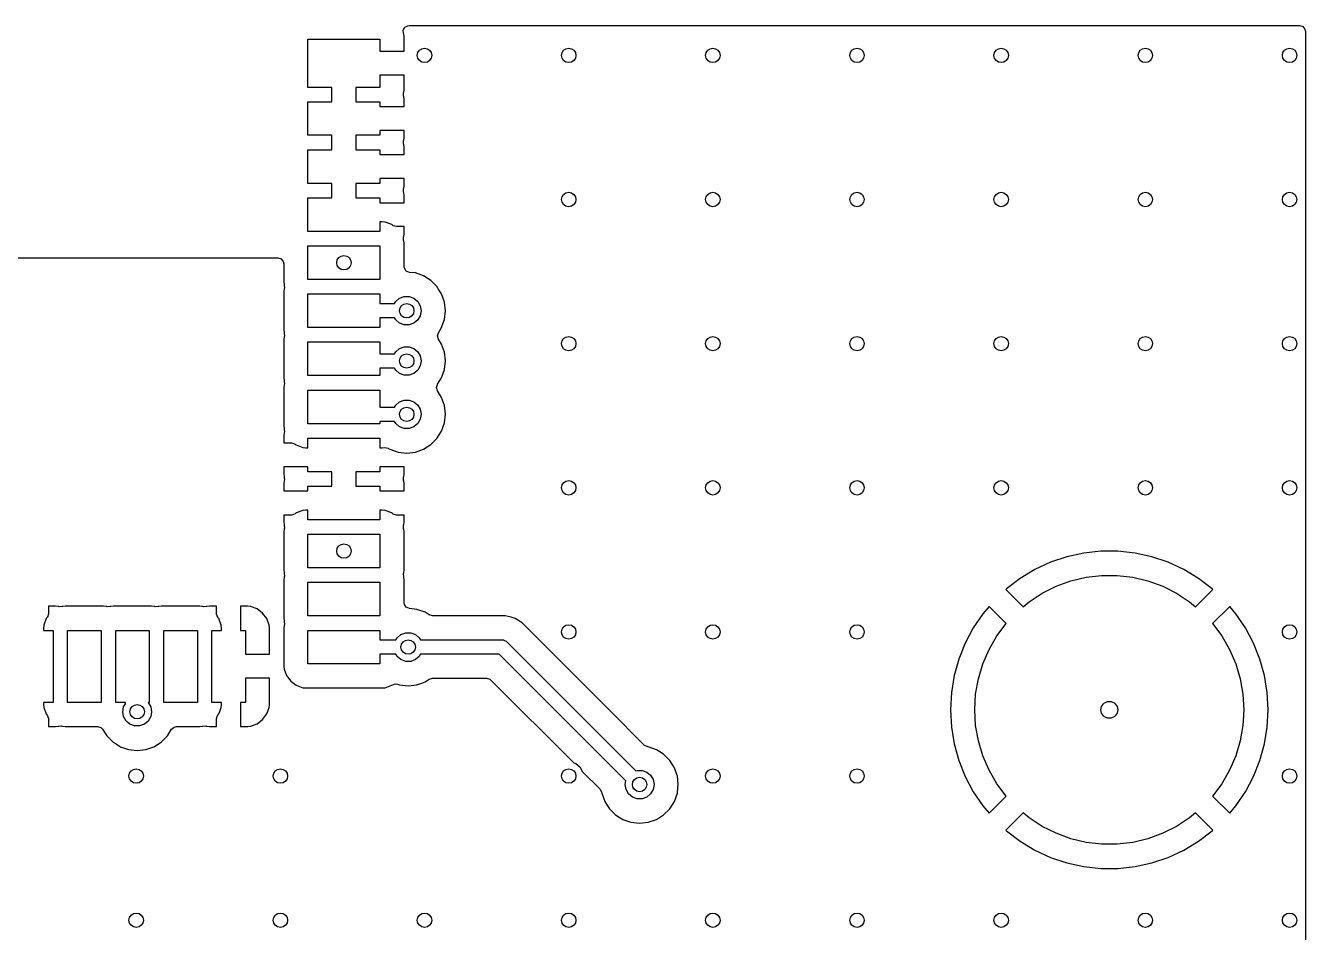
# Model space of a CAD drawing. Extents: x 4.39 to 6.32, y -4.89 to -3.37.
# Drawn here: x 5.267 to 6.316, y -4.113 to -3.37 of the extents above; entities that cross this region are included whole.
import ezdxf

# ---------------------------------------------------------------- set-up
doc = ezdxf.new("R2010")
doc.units = 0
doc.header["$MEASUREMENT"] = 0
doc.layers.add('BLACK', color=7, linetype='CONTINUOUS')

msp = doc.modelspace()

# ---------------------------------------------------------------- linework, layer by layer
at = {"layer": 'BLACK', "linetype": 'CONTINUOUS'}
for p, q in [((5.5767, -3.3739), (5.578, -3.3715)), ((5.5769, -3.3767), (5.5767, -3.3739)), ((5.578, -3.3715), (5.5804, -3.3702)), ((5.5804, -3.3702), (5.5815, -3.3701)), ((5.5815, -3.3701), (6.3108, -3.3701)), ((6.3108, -3.3701), (6.3135, -3.3709)), ((6.3135, -3.3709), (6.3153, -3.373)), ((6.3153, -3.373), (6.3157, -3.375)), ((6.3157, -3.375), (6.3157, -4.8864)), ((5.4986, -3.4207), (5.4986, -3.3813)), ((5.4986, -3.3813), (5.5576, -3.3813)), ((5.5576, -3.3813), (5.5576, -3.3911)), ((5.5771, -3.3771), (5.5769, -3.3767)), ((5.5773, -3.3794), (5.5771, -3.3771)), ((5.5771, -3.3771), (5.5771, -3.3771)), ((5.5773, -3.3911), (5.5773, -3.3794)), ((5.5773, -3.3794), (5.5773, -3.3794)), ((5.5576, -3.3911), (5.5773, -3.3911)), ((5.5773, -3.4108), (5.5576, -3.4108)), ((5.5576, -3.4108), (5.5576, -3.4207)), ((5.5773, -3.4226), (5.5773, -3.4108)), ((5.5182, -3.4207), (5.4986, -3.4207)), ((5.5182, -3.4325), (5.5182, -3.4207)), ((5.5576, -3.4207), (5.5379, -3.4207)), ((5.5379, -3.4207), (5.5379, -3.4325)), ((5.5769, -3.4255), (5.577, -3.4249)), ((5.577, -3.4279), (5.5769, -3.4255)), ((5.577, -3.4249), (5.5771, -3.4249)), ((5.577, -3.428), (5.577, -3.4279)), ((5.5771, -3.4283), (5.577, -3.428)), ((5.5771, -3.4249), (5.5773, -3.4226)), ((5.5773, -3.4306), (5.5771, -3.4283)), ((5.5773, -3.4226), (5.5773, -3.4226)), ((5.4986, -3.46), (5.4986, -3.4325)), ((5.4986, -3.4325), (5.5182, -3.4325)), ((5.5379, -3.4325), (5.5576, -3.4325)), ((5.5576, -3.4325), (5.5576, -3.4364)), ((5.5576, -3.4364), (5.5773, -3.4364)), ((5.5773, -3.4364), (5.5773, -3.4306)), ((5.5773, -3.4306), (5.5773, -3.4306)), ((5.5773, -3.4561), (5.5576, -3.4561)), ((5.5576, -3.4561), (5.5576, -3.46)), ((5.5773, -3.4619), (5.5773, -3.4561)), ((5.5182, -3.46), (5.4986, -3.46)), ((5.5182, -3.4719), (5.5182, -3.46)), ((5.5576, -3.46), (5.5379, -3.46)), ((5.5379, -3.46), (5.5379, -3.4719)), ((5.5769, -3.4649), (5.577, -3.4643)), ((5.577, -3.4673), (5.5769, -3.4649)), ((5.577, -3.4643), (5.5771, -3.4643)), ((5.5771, -3.4676), (5.577, -3.4673)), ((5.577, -3.4673), (5.577, -3.4673)), ((5.5771, -3.4643), (5.5773, -3.4619)), ((5.5773, -3.47), (5.5771, -3.4676)), ((5.5773, -3.4619), (5.5773, -3.4619)), ((5.5773, -3.4758), (5.5773, -3.47)), ((5.5773, -3.47), (5.5773, -3.47)), ((5.4986, -3.4994), (5.4986, -3.4719)), ((5.4986, -3.4719), (5.5182, -3.4719)), ((5.5379, -3.4719), (5.5576, -3.4719)), ((5.5576, -3.4719), (5.5576, -3.4758)), ((5.5576, -3.4758), (5.5773, -3.4758)), ((5.5182, -3.4994), (5.4986, -3.4994)), ((5.5182, -3.5112), (5.5182, -3.4994)), ((5.5576, -3.4994), (5.5379, -3.4994)), ((5.5379, -3.4994), (5.5379, -3.5112)), ((5.5773, -3.4955), (5.5576, -3.4955)), ((5.5576, -3.4955), (5.5576, -3.4994)), ((5.5771, -3.5036), (5.5773, -3.5013)), ((5.5773, -3.5013), (5.5773, -3.4955)), ((5.5773, -3.5013), (5.5773, -3.5013)), ((5.4986, -3.5388), (5.4986, -3.5112)), ((5.4986, -3.5112), (5.5182, -3.5112)), ((5.5379, -3.5112), (5.5576, -3.5112)), ((5.5576, -3.5112), (5.5576, -3.5152)), ((5.5769, -3.5043), (5.577, -3.5037)), ((5.577, -3.5067), (5.5769, -3.5043)), ((5.577, -3.5037), (5.5771, -3.5036)), ((5.5771, -3.507), (5.577, -3.5067)), ((5.577, -3.5067), (5.577, -3.5067)), ((5.5773, -3.5093), (5.5771, -3.507)), ((5.5773, -3.5152), (5.5773, -3.5093)), ((5.5773, -3.5093), (5.5773, -3.5093)), ((5.5576, -3.5152), (5.5773, -3.5152)), ((5.5595, -3.5309), (5.5576, -3.5309)), ((5.5576, -3.5309), (5.5576, -3.5388)), ((5.5618, -3.5311), (5.5595, -3.5309)), ((5.5595, -3.5309), (5.5595, -3.5309)), ((5.5595, -3.5309), (5.5595, -3.5309)), ((5.5595, -3.5309), (5.5595, -3.5309)), ((5.5672, -3.5331), (5.5618, -3.5311)), ((5.5618, -3.5311), (5.5618, -3.5311)), ((5.5682, -3.5339), (5.5672, -3.5331)), ((5.5672, -3.5331), (5.5672, -3.5331)), ((5.5576, -3.5388), (5.4986, -3.5388)), ((5.5684, -3.5341), (5.5682, -3.5339)), ((5.5711, -3.5348), (5.5684, -3.5341)), ((5.5773, -3.5348), (5.5711, -3.5348)), ((5.5769, -3.5436), (5.577, -3.5431)), ((5.577, -3.546), (5.5769, -3.5436)), ((5.577, -3.5431), (5.5771, -3.543)), ((5.5771, -3.543), (5.5773, -3.5407)), ((5.5773, -3.5407), (5.5773, -3.5348)), ((5.5773, -3.5407), (5.5773, -3.5407)), ((5.4986, -3.5781), (5.4986, -3.5506)), ((5.4986, -3.5506), (5.5576, -3.5506)), ((5.5576, -3.5506), (5.5576, -3.5781)), ((5.577, -3.5461), (5.577, -3.546)), ((5.5771, -3.5464), (5.577, -3.5461)), ((5.5773, -3.5483), (5.5771, -3.5464)), ((5.5771, -3.5464), (5.5771, -3.5464)), ((5.5773, -3.5487), (5.5773, -3.5483)), ((5.5773, -3.5674), (5.5773, -3.5487)), ((5.5773, -3.5487), (5.5773, -3.5487)), ((5.2131, -3.5604), (5.474, -3.5604)), ((5.474, -3.5604), (5.4766, -3.5612)), ((5.4766, -3.5612), (5.4784, -3.5633)), ((5.4784, -3.5633), (5.4789, -3.5653)), ((5.4789, -3.5653), (5.4789, -3.58)), ((5.5776, -3.5689), (5.5773, -3.5674)), ((5.5791, -3.5712), (5.5776, -3.5689)), ((5.5817, -3.5723), (5.5791, -3.5712)), ((5.5866, -3.5728), (5.5817, -3.5723)), ((5.5933, -3.5752), (5.5866, -3.5728)), ((5.5866, -3.5728), (5.5866, -3.5728)), ((5.5993, -3.5789), (5.5933, -3.5752)), ((5.4789, -3.58), (5.4789, -3.58)), ((5.4789, -3.58), (5.4791, -3.5824)), ((5.4791, -3.5824), (5.4792, -3.5827)), ((5.4792, -3.5827), (5.4791, -3.5827)), ((5.4791, -3.5827), (5.4793, -3.5851)), ((5.4793, -3.5851), (5.4791, -3.5857)), ((5.4791, -3.5857), (5.4791, -3.5857)), ((5.5576, -3.5781), (5.4986, -3.5781)), ((5.6043, -3.584), (5.5993, -3.5789)), ((5.6054, -3.5857), (5.6043, -3.584)), ((5.4791, -3.5857), (5.4789, -3.5881)), ((5.4789, -3.5881), (5.4789, -3.5881)), ((5.4789, -3.5881), (5.4789, -3.6194)), ((5.4986, -3.6175), (5.4986, -3.59)), ((5.4986, -3.59), (5.5576, -3.59)), ((5.5576, -3.59), (5.5576, -3.5978)), ((5.5695, -3.5978), (5.5705, -3.5961)), ((5.5705, -3.5961), (5.5736, -3.5935)), ((5.5736, -3.5935), (5.5775, -3.5921)), ((5.5775, -3.5921), (5.5816, -3.5921)), ((5.5816, -3.5921), (5.5854, -3.5935)), ((5.5854, -3.5935), (5.5886, -3.5961)), ((5.5886, -3.5961), (5.5906, -3.5997)), ((5.6081, -3.59), (5.6054, -3.5857)), ((5.6104, -3.5967), (5.6081, -3.59)), ((5.5576, -3.5978), (5.5695, -3.5978)), ((5.5906, -3.5997), (5.5913, -3.6037)), ((5.5913, -3.6037), (5.5906, -3.6078)), ((5.6112, -3.6037), (5.6104, -3.5967)), ((5.6104, -3.5967), (5.6104, -3.5967)), ((5.6104, -3.6108), (5.6112, -3.6037)), ((5.6112, -3.6037), (5.6112, -3.6037)), ((5.5695, -3.6096), (5.5576, -3.6096)), ((5.5576, -3.6096), (5.5576, -3.6175)), ((5.5705, -3.6113), (5.5695, -3.6096)), ((5.5736, -3.614), (5.5705, -3.6113)), ((5.5775, -3.6154), (5.5736, -3.614)), ((5.5816, -3.6154), (5.5775, -3.6154)), ((5.5854, -3.614), (5.5816, -3.6154)), ((5.5886, -3.6113), (5.5854, -3.614)), ((5.5906, -3.6078), (5.5886, -3.6113)), ((5.6081, -3.6175), (5.6095, -3.6136)), ((5.6095, -3.6136), (5.6104, -3.6108)), ((5.6104, -3.6108), (5.6104, -3.6108)), ((5.4789, -3.6194), (5.4789, -3.6194)), ((5.4789, -3.6194), (5.4791, -3.6218)), ((5.4791, -3.6251), (5.4789, -3.6269)), ((5.4789, -3.6269), (5.4789, -3.6274)), ((5.4789, -3.6274), (5.4789, -3.6274)), ((5.4789, -3.6274), (5.4789, -3.6588)), ((5.4791, -3.6218), (5.4792, -3.622)), ((5.4792, -3.622), (5.4791, -3.6221)), ((5.4791, -3.6221), (5.4793, -3.6245)), ((5.4793, -3.6245), (5.4791, -3.6251)), ((5.4791, -3.6251), (5.4791, -3.6251)), ((5.5576, -3.6175), (5.4986, -3.6175)), ((5.6047, -3.6243), (5.6055, -3.6217)), ((5.6055, -3.6269), (5.6047, -3.6243)), ((5.6055, -3.6217), (5.6081, -3.6175)), ((5.6081, -3.6311), (5.6055, -3.6269)), ((5.4986, -3.6569), (5.4986, -3.6293)), ((5.4986, -3.6293), (5.5576, -3.6293)), ((5.5576, -3.6293), (5.5576, -3.639)), ((5.5695, -3.639), (5.5705, -3.6373)), ((5.5705, -3.6373), (5.5736, -3.6347)), ((5.5736, -3.6347), (5.5775, -3.6333)), ((5.5775, -3.6333), (5.5816, -3.6333)), ((5.5816, -3.6333), (5.5854, -3.6347)), ((5.5854, -3.6347), (5.5886, -3.6373)), ((5.5886, -3.6373), (5.5906, -3.6408)), ((5.6104, -3.6378), (5.6081, -3.6311)), ((5.6081, -3.6311), (5.6081, -3.6311)), ((5.6112, -3.6449), (5.6104, -3.6378)), ((5.5576, -3.639), (5.5695, -3.639)), ((5.5906, -3.6408), (5.5913, -3.6449)), ((5.5913, -3.6449), (5.5906, -3.6489)), ((5.6104, -3.6519), (5.6112, -3.6449)), ((5.4789, -3.6588), (5.4789, -3.6588)), ((5.4789, -3.6588), (5.4791, -3.6611)), ((5.5576, -3.6569), (5.4986, -3.6569)), ((5.5695, -3.6508), (5.5576, -3.6508)), ((5.5576, -3.6508), (5.5576, -3.6569)), ((5.5705, -3.6525), (5.5695, -3.6508)), ((5.5736, -3.6551), (5.5705, -3.6525)), ((5.5775, -3.6565), (5.5736, -3.6551)), ((5.5816, -3.6565), (5.5775, -3.6565)), ((5.5854, -3.6551), (5.5816, -3.6565)), ((5.5886, -3.6525), (5.5854, -3.6551)), ((5.5906, -3.6489), (5.5886, -3.6525)), ((5.6048, -3.6639), (5.6081, -3.6586)), ((5.6081, -3.6586), (5.6104, -3.6519)), ((5.4791, -3.6645), (5.4789, -3.6668)), ((5.4789, -3.6668), (5.4789, -3.6668)), ((5.4789, -3.6668), (5.4789, -3.6981)), ((5.4791, -3.6611), (5.4792, -3.6614)), ((5.4792, -3.6614), (5.4791, -3.6614)), ((5.4791, -3.6614), (5.4793, -3.6638)), ((5.4793, -3.6638), (5.4791, -3.6644)), ((5.4791, -3.6644), (5.4791, -3.6645)), ((5.4986, -3.6963), (5.4986, -3.6687)), ((5.4986, -3.6687), (5.5576, -3.6687)), ((5.5576, -3.6687), (5.5576, -3.6827)), ((5.6039, -3.6667), (5.6047, -3.6641)), ((5.6047, -3.6693), (5.6039, -3.6667)), ((5.6047, -3.6641), (5.6048, -3.6639)), ((5.6081, -3.6748), (5.6047, -3.6693)), ((5.5705, -3.681), (5.5736, -3.6784)), ((5.5736, -3.6784), (5.5775, -3.677)), ((5.5775, -3.677), (5.5816, -3.677)), ((5.5816, -3.677), (5.5854, -3.6784)), ((5.5854, -3.6784), (5.5886, -3.681)), ((5.6104, -3.6815), (5.6081, -3.6748)), ((5.5576, -3.6827), (5.5695, -3.6827)), ((5.5695, -3.6827), (5.5705, -3.681)), ((5.5886, -3.681), (5.5906, -3.6845)), ((5.5906, -3.6845), (5.5913, -3.6886)), ((5.5913, -3.6886), (5.5906, -3.6926)), ((5.6112, -3.6886), (5.6104, -3.6815)), ((5.6104, -3.6815), (5.6104, -3.6815)), ((5.6104, -3.6956), (5.6112, -3.6886)), ((5.6112, -3.6886), (5.6112, -3.6886)), ((5.4789, -3.6981), (5.4789, -3.6981)), ((5.4789, -3.6981), (5.4791, -3.7005)), ((5.4791, -3.7005), (5.4792, -3.7008)), ((5.4792, -3.7008), (5.4791, -3.7008)), ((5.4791, -3.7008), (5.4793, -3.7032)), ((5.5576, -3.6963), (5.4986, -3.6963)), ((5.5695, -3.6945), (5.5576, -3.6945)), ((5.5576, -3.6945), (5.5576, -3.6963)), ((5.5705, -3.6962), (5.5695, -3.6945)), ((5.5736, -3.6988), (5.5705, -3.6962)), ((5.5775, -3.7002), (5.5736, -3.6988)), ((5.5816, -3.7002), (5.5775, -3.7002)), ((5.5854, -3.6988), (5.5816, -3.7002)), ((5.5886, -3.6962), (5.5854, -3.6988)), ((5.5906, -3.6926), (5.5886, -3.6962)), ((5.6081, -3.7023), (5.6104, -3.6956)), ((5.6104, -3.6956), (5.6104, -3.6956)), ((5.4791, -3.7038), (5.4789, -3.7062)), ((5.4789, -3.7062), (5.4789, -3.712)), ((5.4793, -3.7032), (5.4791, -3.7038)), ((5.4791, -3.7038), (5.4791, -3.7038)), ((5.4986, -3.716), (5.4986, -3.7081)), ((5.4986, -3.7081), (5.5576, -3.7081)), ((5.5576, -3.7081), (5.5576, -3.716)), ((5.5993, -3.7134), (5.6043, -3.7084)), ((5.6043, -3.7084), (5.6081, -3.7023)), ((5.4789, -3.712), (5.4851, -3.712)), ((5.4851, -3.712), (5.4877, -3.7128)), ((5.4877, -3.7128), (5.488, -3.713)), ((5.488, -3.713), (5.489, -3.7137)), ((5.489, -3.7137), (5.489, -3.7137)), ((5.489, -3.7137), (5.4943, -3.7157)), ((5.4943, -3.7157), (5.4943, -3.7157)), ((5.4943, -3.7157), (5.4946, -3.7157)), ((5.4946, -3.7157), (5.4967, -3.716)), ((5.4967, -3.716), (5.4986, -3.716)), ((5.5576, -3.716), (5.5595, -3.716)), ((5.5595, -3.716), (5.5615, -3.7157)), ((5.5615, -3.7157), (5.5643, -3.7162)), ((5.5643, -3.7162), (5.5647, -3.7165)), ((5.5647, -3.7165), (5.5658, -3.7172)), ((5.5658, -3.7172), (5.5658, -3.7172)), ((5.5658, -3.7172), (5.5725, -3.7195)), ((5.5725, -3.7195), (5.5725, -3.7195)), ((5.5725, -3.7195), (5.5795, -3.7203)), ((5.5795, -3.7203), (5.5866, -3.7195)), ((5.5795, -3.7203), (5.5795, -3.7203)), ((5.5795, -3.7203), (5.5795, -3.7203)), ((5.5866, -3.7195), (5.5933, -3.7172)), ((5.5866, -3.7195), (5.5866, -3.7195)), ((5.5866, -3.7195), (5.5866, -3.7195)), ((5.5933, -3.7172), (5.5993, -3.7134)), ((5.4986, -3.7317), (5.4789, -3.7317)), ((5.4789, -3.7317), (5.4789, -3.7375)), ((5.4986, -3.7356), (5.4986, -3.7317)), ((5.5773, -3.7317), (5.5576, -3.7317)), ((5.5576, -3.7317), (5.5576, -3.7356)), ((5.5773, -3.7375), (5.5773, -3.7317)), ((5.4789, -3.7375), (5.4791, -3.7399)), ((5.4791, -3.7399), (5.4792, -3.7402)), ((5.4792, -3.7402), (5.4791, -3.7402)), ((5.4791, -3.7402), (5.4793, -3.7426)), ((5.4793, -3.7426), (5.4791, -3.7432)), ((5.5182, -3.7356), (5.4986, -3.7356)), ((5.5182, -3.7474), (5.5182, -3.7356)), ((5.5576, -3.7356), (5.5379, -3.7356)), ((5.5379, -3.7356), (5.5379, -3.7474)), ((5.5769, -3.7405), (5.577, -3.7399)), ((5.577, -3.7429), (5.5769, -3.7405)), ((5.577, -3.7399), (5.5771, -3.7399)), ((5.5771, -3.7432), (5.577, -3.7429)), ((5.577, -3.7429), (5.577, -3.7429)), ((5.5771, -3.7399), (5.5773, -3.7375)), ((5.5773, -3.7375), (5.5773, -3.7375)), ((5.4791, -3.7432), (5.4789, -3.7456)), ((5.4789, -3.7456), (5.4789, -3.7514)), ((5.4789, -3.7514), (5.4986, -3.7514)), ((5.4791, -3.7432), (5.4791, -3.7432)), ((5.4986, -3.7514), (5.4986, -3.7474)), ((5.4986, -3.7474), (5.5182, -3.7474)), ((5.5379, -3.7474), (5.5576, -3.7474)), ((5.5576, -3.7474), (5.5576, -3.7514)), ((5.5576, -3.7514), (5.5773, -3.7514)), ((5.5773, -3.7456), (5.5771, -3.7432)), ((5.5773, -3.7514), (5.5773, -3.7456)), ((5.5773, -3.7456), (5.5773, -3.7456)), ((5.4851, -3.7711), (5.4789, -3.7711)), ((5.4789, -3.7711), (5.4789, -3.7769)), ((5.4854, -3.7711), (5.4851, -3.7711)), ((5.488, -3.7701), (5.4854, -3.7711)), ((5.489, -3.7693), (5.488, -3.7701)), ((5.4943, -3.7674), (5.489, -3.7693)), ((5.489, -3.7693), (5.489, -3.7693)), ((5.4967, -3.7671), (5.4943, -3.7674)), ((5.4986, -3.7671), (5.4967, -3.7671)), ((5.4967, -3.7671), (5.4967, -3.7671)), ((5.4986, -3.775), (5.4986, -3.7671)), ((5.5595, -3.7671), (5.5576, -3.7671)), ((5.5576, -3.7671), (5.5576, -3.775)), ((5.5618, -3.7674), (5.5595, -3.7671)), ((5.5595, -3.7671), (5.5595, -3.7671)), ((5.5595, -3.7671), (5.5595, -3.7671)), ((5.5595, -3.7671), (5.5595, -3.7671)), ((5.5672, -3.7693), (5.5618, -3.7674)), ((5.5618, -3.7674), (5.5618, -3.7674)), ((5.5682, -3.7701), (5.5672, -3.7693)), ((5.5672, -3.7693), (5.5672, -3.7693)), ((5.5684, -3.7703), (5.5682, -3.7701)), ((5.5711, -3.7711), (5.5684, -3.7703)), ((5.5773, -3.7711), (5.5711, -3.7711)), ((5.5773, -3.7769), (5.5773, -3.7711)), ((5.4789, -3.7769), (5.4791, -3.7792)), ((5.4791, -3.7826), (5.4789, -3.7849)), ((5.4791, -3.7792), (5.4792, -3.7795)), ((5.4792, -3.7795), (5.4791, -3.7795)), ((5.4791, -3.7795), (5.4793, -3.7819)), ((5.4793, -3.7819), (5.4791, -3.7826)), ((5.4791, -3.7826), (5.4791, -3.7826)), ((5.5576, -3.775), (5.4986, -3.775)), ((5.5769, -3.7798), (5.577, -3.7793)), ((5.577, -3.7823), (5.5769, -3.7798)), ((5.577, -3.7793), (5.5771, -3.7792)), ((5.5771, -3.7826), (5.577, -3.7823)), ((5.577, -3.7823), (5.577, -3.7823)), ((5.5771, -3.7792), (5.5773, -3.7769)), ((5.5773, -3.7849), (5.5771, -3.7826)), ((5.5771, -3.7826), (5.5771, -3.7826)), ((5.5773, -3.7769), (5.5773, -3.7769)), ((5.4789, -3.7849), (5.4789, -3.7849)), ((5.4789, -3.7849), (5.4789, -3.7849)), ((5.4789, -3.7849), (5.4789, -3.8163)), ((5.4986, -3.8144), (5.4986, -3.7868)), ((5.4986, -3.7868), (5.5576, -3.7868)), ((5.5576, -3.7868), (5.5576, -3.8144)), ((5.5773, -3.8163), (5.5773, -3.7849)), ((6.1203, -3.8053), (6.107, -3.8098)), ((6.1341, -3.8023), (6.1203, -3.8053)), ((6.1481, -3.8008), (6.1341, -3.8023)), ((6.1622, -3.8008), (6.1481, -3.8008)), ((6.1762, -3.8023), (6.1622, -3.8008)), ((6.1899, -3.8053), (6.1762, -3.8023)), ((6.2033, -3.8098), (6.1899, -3.8053)), ((5.4789, -3.8163), (5.4789, -3.8163)), ((5.4789, -3.8163), (5.4791, -3.8186)), ((5.5576, -3.8144), (5.4986, -3.8144)), ((5.5771, -3.8186), (5.5773, -3.8163)), ((6.0942, -3.8158), (6.0821, -3.823)), ((6.107, -3.8098), (6.0942, -3.8158)), ((6.107, -3.8098), (6.107, -3.8098)), ((6.2161, -3.8158), (6.2033, -3.8098)), ((6.2033, -3.8098), (6.2033, -3.8098)), ((6.2281, -3.823), (6.2161, -3.8158)), ((5.4791, -3.8219), (5.4789, -3.8243)), ((5.4789, -3.8243), (5.4789, -3.8243)), ((5.4789, -3.8243), (5.4789, -3.8243)), ((5.4789, -3.8243), (5.4789, -3.8556)), ((5.4791, -3.8186), (5.4792, -3.8189)), ((5.4792, -3.8189), (5.4791, -3.8189)), ((5.4791, -3.8189), (5.4793, -3.8213)), ((5.4793, -3.8213), (5.4791, -3.8219)), ((5.4791, -3.8219), (5.4791, -3.8219)), ((5.4986, -3.8537), (5.4986, -3.8262)), ((5.4986, -3.8262), (5.5576, -3.8262)), ((5.5576, -3.8262), (5.5576, -3.8537)), ((5.5769, -3.8192), (5.5771, -3.8186)), ((5.5771, -3.8216), (5.5769, -3.8192)), ((5.577, -3.8217), (5.5771, -3.8216)), ((5.5771, -3.8219), (5.577, -3.8217)), ((5.5771, -3.8186), (5.5771, -3.8186)), ((5.5771, -3.8186), (5.5771, -3.8186)), ((5.5773, -3.8243), (5.5771, -3.8219)), ((5.5771, -3.8219), (5.5771, -3.8219)), ((5.5771, -3.8219), (5.5771, -3.8219)), ((5.5773, -3.8429), (5.5773, -3.8243)), ((5.5773, -3.8243), (5.5773, -3.8243)), ((5.5773, -3.8243), (5.5773, -3.8243)), ((6.0821, -3.823), (6.0709, -3.8315)), ((6.0821, -3.823), (6.0821, -3.823)), ((6.1115, -3.8295), (6.1235, -3.8251)), ((6.1235, -3.8251), (6.136, -3.8221)), ((6.136, -3.8221), (6.1487, -3.8207)), ((6.1487, -3.8207), (6.1615, -3.8207)), ((6.1615, -3.8207), (6.1743, -3.8221)), ((6.1743, -3.8221), (6.1867, -3.8251)), ((6.1867, -3.8251), (6.1988, -3.8295)), ((6.2394, -3.8315), (6.2281, -3.823)), ((6.2281, -3.823), (6.2281, -3.823)), ((6.0709, -3.8315), (6.0704, -3.832)), ((6.0704, -3.832), (6.0704, -3.832)), ((6.0704, -3.832), (6.0846, -3.8462)), ((6.0893, -3.8423), (6.1, -3.8352)), ((6.1, -3.8352), (6.1115, -3.8295)), ((6.1988, -3.8295), (6.2102, -3.8352)), ((6.2102, -3.8352), (6.2209, -3.8423)), ((6.2257, -3.8462), (6.2399, -3.832)), ((6.2399, -3.832), (6.2394, -3.8315)), ((6.2394, -3.8315), (6.2394, -3.8315)), ((6.2399, -3.832), (6.2399, -3.832)), ((5.2918, -3.8459), (5.286, -3.8459)), ((5.286, -3.8459), (5.286, -3.8521)), ((5.2941, -3.8461), (5.2918, -3.8459)), ((5.2942, -3.8461), (5.2941, -3.8461)), ((5.2947, -3.8463), (5.2942, -3.8461)), ((5.2972, -3.8461), (5.2947, -3.8463)), ((5.2975, -3.8461), (5.2972, -3.8462)), ((5.2972, -3.8462), (5.2972, -3.8461)), ((5.2998, -3.8458), (5.2975, -3.8461)), ((5.3312, -3.8458), (5.2998, -3.8458)), ((5.2998, -3.8458), (5.2998, -3.8458)), ((5.3335, -3.8461), (5.3312, -3.8458)), ((5.3312, -3.8458), (5.3312, -3.8458)), ((5.3312, -3.8458), (5.3312, -3.8458)), ((5.3312, -3.8458), (5.3312, -3.8458)), ((5.3341, -3.8463), (5.3335, -3.8461)), ((5.3335, -3.8461), (5.3335, -3.8461)), ((5.3365, -3.8461), (5.3341, -3.8463)), ((5.3366, -3.8462), (5.3365, -3.8461)), ((5.3369, -3.8461), (5.3366, -3.8462)), ((5.3392, -3.8458), (5.3369, -3.8461)), ((5.3705, -3.8458), (5.3392, -3.8458)), ((5.3392, -3.8458), (5.3392, -3.8458)), ((5.3729, -3.8461), (5.3705, -3.8458)), ((5.3705, -3.8458), (5.3705, -3.8458)), ((5.3705, -3.8458), (5.3705, -3.8458)), ((5.3705, -3.8458), (5.3705, -3.8458)), ((5.3735, -3.8463), (5.3729, -3.8461)), ((5.3729, -3.8461), (5.3729, -3.8461)), ((5.3759, -3.8461), (5.3735, -3.8463)), ((5.3762, -3.8461), (5.3759, -3.8462)), ((5.3759, -3.8462), (5.3759, -3.8461)), ((5.3786, -3.8458), (5.3762, -3.8461)), ((5.4099, -3.8458), (5.3786, -3.8458)), ((5.3786, -3.8458), (5.3786, -3.8458)), ((5.4122, -3.8461), (5.4099, -3.8458)), ((5.4099, -3.8458), (5.4099, -3.8458)), ((5.4099, -3.8458), (5.4099, -3.8458)), ((5.4099, -3.8458), (5.4099, -3.8458)), ((5.4129, -3.8463), (5.4122, -3.8461)), ((5.4122, -3.8461), (5.4122, -3.8461)), ((5.4153, -3.8461), (5.4129, -3.8463)), ((5.4156, -3.8461), (5.4153, -3.8462)), ((5.4153, -3.8462), (5.4153, -3.8461)), ((5.4179, -3.8459), (5.4156, -3.8461)), ((5.4238, -3.8459), (5.4179, -3.8459)), ((5.4238, -3.8521), (5.4238, -3.8459)), ((5.4493, -3.8459), (5.4434, -3.8459)), ((5.4434, -3.8459), (5.4434, -3.8656)), ((5.4516, -3.8461), (5.4493, -3.8459)), ((5.4569, -3.8481), (5.4516, -3.8461)), ((5.4516, -3.8461), (5.4516, -3.8461)), ((5.5776, -3.8444), (5.5773, -3.8429)), ((5.5791, -3.8467), (5.5776, -3.8444)), ((5.5817, -3.8477), (5.5791, -3.8467)), ((5.5878, -3.8484), (5.5817, -3.8477)), ((6.0566, -3.8461), (6.0515, -3.852)), ((6.0705, -3.86), (6.0566, -3.8461)), ((6.0566, -3.8461), (6.0566, -3.8461)), ((6.0846, -3.8462), (6.0893, -3.8423)), ((6.2209, -3.8423), (6.2257, -3.8462)), ((6.2537, -3.8461), (6.2397, -3.86)), ((6.2587, -3.852), (6.2537, -3.8461)), ((6.2537, -3.8461), (6.2537, -3.8461)), ((5.2842, -3.856), (5.2823, -3.8613)), ((5.285, -3.855), (5.2842, -3.856)), ((5.2842, -3.856), (5.2842, -3.856)), ((5.2852, -3.8547), (5.285, -3.855)), ((5.286, -3.8521), (5.2852, -3.8547)), ((5.4238, -3.8524), (5.4238, -3.8521)), ((5.4247, -3.855), (5.4238, -3.8524)), ((5.4255, -3.856), (5.4247, -3.855)), ((5.4275, -3.8613), (5.4255, -3.856)), ((5.4255, -3.856), (5.4255, -3.856)), ((5.4614, -3.8515), (5.4569, -3.8481)), ((5.4569, -3.8481), (5.4569, -3.8481)), ((5.4648, -3.856), (5.4614, -3.8515)), ((5.4614, -3.8515), (5.4614, -3.8515)), ((5.4668, -3.8613), (5.4648, -3.856)), ((5.4648, -3.856), (5.4648, -3.856)), ((5.4789, -3.8556), (5.4789, -3.8556)), ((5.4789, -3.8556), (5.4791, -3.858)), ((5.4791, -3.858), (5.4792, -3.8583)), ((5.4792, -3.8583), (5.4791, -3.8583)), ((5.5576, -3.8537), (5.4986, -3.8537)), ((5.5945, -3.8508), (5.5878, -3.8484)), ((5.5878, -3.8484), (5.5878, -3.8484)), ((5.598, -3.853), (5.5945, -3.8508)), ((5.5945, -3.8508), (5.5945, -3.8508)), ((5.6006, -3.8537), (5.598, -3.853)), ((5.6602, -3.8537), (5.6006, -3.8537)), ((5.6651, -3.8547), (5.6602, -3.8537)), ((5.6602, -3.8537), (5.6602, -3.8537)), ((5.6683, -3.856), (5.6651, -3.8547)), ((5.6651, -3.8547), (5.6651, -3.8547)), ((5.6698, -3.8566), (5.6683, -3.856)), ((5.6728, -3.8586), (5.6698, -3.8566)), ((6.0515, -3.852), (6.0436, -3.8636)), ((6.0515, -3.852), (6.0515, -3.852)), ((6.2666, -3.8636), (6.2587, -3.852)), ((5.2823, -3.8613), (5.282, -3.8637)), ((5.282, -3.8637), (5.282, -3.8637)), ((5.282, -3.8637), (5.282, -3.8656)), ((5.282, -3.8656), (5.2899, -3.8656)), ((5.2899, -3.8656), (5.2899, -3.9246)), ((5.3017, -3.9246), (5.3017, -3.8656)), ((5.3017, -3.8656), (5.3293, -3.8656)), ((5.3293, -3.8656), (5.3293, -3.9246)), ((5.3411, -3.9246), (5.3411, -3.8656)), ((5.3411, -3.8656), (5.3686, -3.8656)), ((5.3686, -3.8656), (5.3686, -3.9246)), ((5.3805, -3.9246), (5.3805, -3.8656)), ((5.3805, -3.8656), (5.408, -3.8656)), ((5.408, -3.8656), (5.408, -3.9246)), ((5.4198, -3.9246), (5.4198, -3.8656)), ((5.4198, -3.8656), (5.4277, -3.8656)), ((5.4277, -3.8637), (5.4275, -3.8613)), ((5.4275, -3.8613), (5.4275, -3.8613)), ((5.4277, -3.8656), (5.4277, -3.8637)), ((5.4434, -3.8656), (5.4474, -3.8656)), ((5.4474, -3.8656), (5.4474, -3.8852)), ((5.4671, -3.8637), (5.4668, -3.8613)), ((5.4668, -3.8613), (5.4668, -3.8613)), ((5.4671, -3.8852), (5.4671, -3.8637)), ((5.4671, -3.8637), (5.4671, -3.8637)), ((5.4791, -3.8613), (5.4789, -3.8637)), ((5.4789, -3.8637), (5.4789, -3.8637)), ((5.4789, -3.8637), (5.4789, -3.8637)), ((5.4789, -3.8637), (5.4789, -3.895)), ((5.4791, -3.8583), (5.4793, -3.8607)), ((5.4793, -3.8607), (5.4791, -3.8613)), ((5.4791, -3.8613), (5.4791, -3.8613)), ((5.4986, -3.8931), (5.4986, -3.8656)), ((5.4986, -3.8656), (5.5576, -3.8656)), ((5.5576, -3.8656), (5.5576, -3.8734)), ((5.5748, -3.8691), (5.5787, -3.8677)), ((5.5787, -3.8677), (5.5828, -3.8677)), ((5.5828, -3.8677), (5.5866, -3.8691)), ((5.674, -3.8594), (5.6728, -3.8586)), ((5.7453, -3.9307), (5.674, -3.8594)), ((5.674, -3.8594), (5.674, -3.8594)), ((6.0436, -3.8636), (6.037, -3.8761)), ((6.063, -3.8701), (6.0705, -3.86)), ((6.2397, -3.86), (6.2472, -3.8701)), ((6.2732, -3.8761), (6.2666, -3.8636)), ((5.5576, -3.8734), (5.5707, -3.8734)), ((5.5707, -3.8734), (5.5717, -3.8717)), ((5.5717, -3.8717), (5.5748, -3.8691)), ((5.5866, -3.8691), (5.5898, -3.8717)), ((5.5898, -3.8717), (5.5907, -3.8734)), ((5.5907, -3.8734), (5.6577, -3.8734)), ((5.6577, -3.8734), (5.6588, -3.8735)), ((5.6588, -3.8735), (5.6595, -3.8738)), ((5.6595, -3.8738), (5.661, -3.8744)), ((5.661, -3.8744), (5.6619, -3.8752)), ((5.6619, -3.8752), (5.7673, -3.9806)), ((6.037, -3.8761), (6.0318, -3.8892)), ((6.037, -3.8761), (6.037, -3.8761)), ((6.0566, -3.8812), (6.063, -3.8701)), ((6.2472, -3.8701), (6.2536, -3.8812)), ((6.2784, -3.8892), (6.2732, -3.8761)), ((6.2732, -3.8761), (6.2732, -3.8761)), ((5.4474, -3.8852), (5.4671, -3.8852)), ((5.5707, -3.8852), (5.5576, -3.8852)), ((5.5576, -3.8852), (5.5576, -3.8931)), ((5.5717, -3.8869), (5.5707, -3.8852)), ((5.5748, -3.8896), (5.5717, -3.8869)), ((5.5787, -3.891), (5.5748, -3.8896)), ((5.5866, -3.8896), (5.5828, -3.891)), ((5.5898, -3.8869), (5.5866, -3.8896)), ((5.5907, -3.8852), (5.5898, -3.8869)), ((5.6552, -3.8852), (5.5907, -3.8852)), ((5.759, -3.989), (5.6552, -3.8852)), ((6.0318, -3.8892), (6.028, -3.9027)), ((6.0318, -3.8892), (6.0318, -3.8892)), ((6.0515, -3.893), (6.0566, -3.8812)), ((6.2536, -3.8812), (6.2587, -3.893)), ((6.2822, -3.9027), (6.2784, -3.8892)), ((6.2784, -3.8892), (6.2784, -3.8892)), ((5.4789, -3.895), (5.4789, -3.895)), ((5.4789, -3.895), (5.4791, -3.8973)), ((5.4791, -3.8973), (5.4811, -3.9027)), ((5.5576, -3.8931), (5.4986, -3.8931)), ((5.5828, -3.891), (5.5787, -3.891)), ((6.0479, -3.9053), (6.0515, -3.893)), ((6.2587, -3.893), (6.2624, -3.9053)), ((5.4671, -3.9049), (5.4474, -3.9049)), ((5.4474, -3.9049), (5.4474, -3.9246)), ((5.4671, -3.9265), (5.4671, -3.9049)), ((5.4811, -3.9027), (5.4811, -3.9027)), ((5.4811, -3.9027), (5.4845, -3.9072)), ((5.4845, -3.9072), (5.4845, -3.9072)), ((5.4845, -3.9072), (5.489, -3.9106)), ((5.489, -3.9106), (5.489, -3.9106)), ((5.489, -3.9106), (5.4943, -3.9126)), ((5.5618, -3.9126), (5.5672, -3.9106)), ((5.5672, -3.9106), (5.5674, -3.9104)), ((5.5674, -3.9104), (5.57, -3.9094)), ((5.57, -3.9094), (5.572, -3.9097)), ((5.572, -3.9097), (5.5737, -3.9103)), ((5.5737, -3.9103), (5.5807, -3.911)), ((5.5807, -3.911), (5.5878, -3.9103)), ((5.5878, -3.9103), (5.5919, -3.9088)), ((5.5878, -3.9103), (5.5878, -3.9103)), ((5.5878, -3.9103), (5.5878, -3.9103)), ((5.5878, -3.9103), (5.5878, -3.9103)), ((5.5878, -3.9103), (5.5878, -3.9103)), ((5.5919, -3.9088), (5.5945, -3.9079)), ((5.5945, -3.9079), (5.598, -3.9057)), ((5.598, -3.9057), (5.6006, -3.9049)), ((5.6006, -3.9049), (5.645, -3.9049)), ((5.645, -3.9049), (5.6477, -3.9057)), ((5.6477, -3.9057), (5.6485, -3.9064)), ((5.6485, -3.9064), (5.7163, -3.9741)), ((6.028, -3.9027), (6.0258, -3.9166)), ((6.028, -3.9027), (6.028, -3.9027)), ((6.0456, -3.9179), (6.0479, -3.9053)), ((6.2624, -3.9053), (6.2646, -3.9179)), ((6.2845, -3.9166), (6.2822, -3.9027)), ((6.2822, -3.9027), (6.2822, -3.9027)), ((5.4943, -3.9126), (5.4943, -3.9126)), ((5.4943, -3.9126), (5.4946, -3.9126)), ((5.4946, -3.9126), (5.4967, -3.9128)), ((5.4967, -3.9128), (5.5595, -3.9128)), ((5.5595, -3.9128), (5.5618, -3.9126)), ((5.5807, -3.911), (5.5807, -3.911)), ((5.5807, -3.911), (5.5807, -3.911)), ((6.0258, -3.9166), (6.025, -3.9307)), ((6.0258, -3.9166), (6.0258, -3.9166)), ((6.0449, -3.9307), (6.0456, -3.9179)), ((6.2646, -3.9179), (6.2654, -3.9307)), ((6.2852, -3.9307), (6.2845, -3.9166)), ((6.2845, -3.9166), (6.2845, -3.9166)), ((5.2899, -3.9246), (5.282, -3.9246)), ((5.282, -3.9246), (5.282, -3.9265)), ((5.282, -3.9265), (5.2823, -3.9288)), ((5.2823, -3.9288), (5.2842, -3.9341)), ((5.3293, -3.9246), (5.3017, -3.9246)), ((5.349, -3.9246), (5.3411, -3.9246)), ((5.3469, -3.9323), (5.3476, -3.9282)), ((5.3476, -3.9282), (5.349, -3.9258)), ((5.349, -3.9258), (5.349, -3.9246)), ((5.3686, -3.9246), (5.3676, -3.9246)), ((5.3676, -3.9246), (5.3677, -3.9247)), ((5.3677, -3.9247), (5.3698, -3.9282)), ((5.3698, -3.9282), (5.3705, -3.9323)), ((5.408, -3.9246), (5.3805, -3.9246)), ((5.4277, -3.9246), (5.4198, -3.9246)), ((5.4263, -3.932), (5.4275, -3.9288)), ((5.4275, -3.9288), (5.4277, -3.9265)), ((5.4277, -3.9265), (5.4277, -3.9246)), ((5.4474, -3.9246), (5.4434, -3.9246)), ((5.4434, -3.9246), (5.4434, -3.9443)), ((5.4648, -3.9341), (5.4668, -3.9288)), ((5.4668, -3.9288), (5.4671, -3.9265)), ((5.4668, -3.9288), (5.4668, -3.9288)), ((5.4671, -3.9265), (5.4671, -3.9265)), ((5.7741, -3.9596), (5.7453, -3.9307)), ((6.025, -3.9307), (6.0258, -3.9448)), ((6.025, -3.9307), (6.025, -3.9307)), ((6.0456, -3.9435), (6.0449, -3.9307)), ((6.2654, -3.9307), (6.2646, -3.9435)), ((6.2845, -3.9448), (6.2852, -3.9307)), ((6.2852, -3.9307), (6.2852, -3.9307)), ((5.2842, -3.9341), (5.285, -3.9351)), ((5.285, -3.9351), (5.286, -3.9377)), ((5.286, -3.9377), (5.286, -3.9381)), ((5.286, -3.9381), (5.286, -3.9443)), ((5.3476, -3.9363), (5.3469, -3.9323)), ((5.3496, -3.9399), (5.3476, -3.9363)), ((5.3528, -3.9425), (5.3496, -3.9399)), ((5.3677, -3.9399), (5.3646, -3.9425)), ((5.3698, -3.9363), (5.3677, -3.9399)), ((5.3705, -3.9323), (5.3698, -3.9363)), ((5.4238, -3.9381), (5.4245, -3.9354)), ((5.4238, -3.9443), (5.4238, -3.9381)), ((5.4245, -3.9354), (5.4247, -3.9351)), ((5.4247, -3.9351), (5.4255, -3.9341)), ((5.4255, -3.9341), (5.4263, -3.932)), ((5.4255, -3.9341), (5.4255, -3.9341)), ((5.4516, -3.944), (5.4569, -3.9421)), ((5.4569, -3.9421), (5.4614, -3.9387)), ((5.4569, -3.9421), (5.4569, -3.9421)), ((5.4614, -3.9387), (5.4648, -3.9341)), ((5.4614, -3.9387), (5.4614, -3.9387)), ((5.4648, -3.9341), (5.4648, -3.9341)), ((5.286, -3.9443), (5.2918, -3.9443)), ((5.2918, -3.9443), (5.2941, -3.944)), ((5.2918, -3.9443), (5.2918, -3.9443)), ((5.2941, -3.944), (5.2944, -3.944)), ((5.2944, -3.944), (5.2968, -3.9439)), ((5.2944, -3.944), (5.2944, -3.944)), ((5.2968, -3.9439), (5.2975, -3.9441)), ((5.2975, -3.9441), (5.2975, -3.9441)), ((5.2975, -3.9441), (5.2975, -3.9441)), ((5.2975, -3.9441), (5.2998, -3.9443)), ((5.2998, -3.9443), (5.3263, -3.9443)), ((5.3263, -3.9443), (5.3289, -3.9451)), ((5.3289, -3.9451), (5.3304, -3.9466)), ((5.3304, -3.9466), (5.3339, -3.9521)), ((5.3339, -3.9521), (5.3389, -3.9571)), ((5.3566, -3.9439), (5.3528, -3.9425)), ((5.3607, -3.9439), (5.3566, -3.9439)), ((5.3646, -3.9425), (5.3607, -3.9439)), ((5.3784, -3.9571), (5.3835, -3.9521)), ((5.3835, -3.9521), (5.3869, -3.9466)), ((5.3869, -3.9466), (5.3889, -3.9448)), ((5.3889, -3.9448), (5.391, -3.9443)), ((5.391, -3.9443), (5.4099, -3.9443)), ((5.4099, -3.9443), (5.4122, -3.9441)), ((5.4099, -3.9443), (5.4099, -3.9443)), ((5.4122, -3.9441), (5.4125, -3.944)), ((5.4122, -3.9441), (5.4122, -3.9441)), ((5.4125, -3.944), (5.4126, -3.944)), ((5.4126, -3.944), (5.415, -3.9439)), ((5.415, -3.9439), (5.4155, -3.944)), ((5.4155, -3.944), (5.4156, -3.944)), ((5.4156, -3.944), (5.4179, -3.9443)), ((5.4179, -3.9443), (5.4179, -3.9443)), ((5.4179, -3.9443), (5.4238, -3.9443)), ((5.4434, -3.9443), (5.4493, -3.9443)), ((5.4493, -3.9443), (5.4516, -3.944)), ((5.4493, -3.9443), (5.4493, -3.9443)), ((5.4516, -3.944), (5.4516, -3.944)), ((6.0258, -3.9448), (6.0258, -3.9448)), ((6.0258, -3.9448), (6.028, -3.9587)), ((6.0479, -3.9561), (6.0456, -3.9435)), ((6.2646, -3.9435), (6.2624, -3.9561)), ((6.2822, -3.9587), (6.2845, -3.9448)), ((6.2845, -3.9448), (6.2845, -3.9448)), ((5.3389, -3.9571), (5.3414, -3.9587)), ((5.3414, -3.9587), (5.3434, -3.9599)), ((5.3434, -3.9599), (5.3449, -3.9609)), ((5.3449, -3.9609), (5.3516, -3.9632)), ((5.3657, -3.9632), (5.3724, -3.9609)), ((5.3724, -3.9609), (5.3784, -3.9571)), ((5.7745, -3.9599), (5.7741, -3.9596)), ((5.777, -3.961), (5.7745, -3.9599)), ((5.7773, -3.961), (5.777, -3.961)), ((5.784, -3.9634), (5.7773, -3.961)), ((5.7773, -3.961), (5.7773, -3.961)), ((6.028, -3.9587), (6.028, -3.9587)), ((6.028, -3.9587), (6.0318, -3.9723)), ((6.0515, -3.9684), (6.0479, -3.9561)), ((6.2624, -3.9561), (6.2587, -3.9684)), ((6.2784, -3.9723), (6.2822, -3.9587)), ((6.2822, -3.9587), (6.2822, -3.9587)), ((5.3516, -3.9632), (5.3516, -3.9632)), ((5.3516, -3.9632), (5.3587, -3.964)), ((5.3587, -3.964), (5.3657, -3.9632)), ((5.3587, -3.964), (5.3587, -3.964)), ((5.3587, -3.964), (5.3587, -3.964)), ((5.3657, -3.9632), (5.3657, -3.9632)), ((5.3657, -3.9632), (5.3657, -3.9632)), ((5.7868, -3.9651), (5.784, -3.9634)), ((5.79, -3.9671), (5.7868, -3.9651)), ((5.7951, -3.9722), (5.79, -3.9671)), ((5.7988, -3.9782), (5.7951, -3.9722)), ((6.0318, -3.9723), (6.0318, -3.9723)), ((6.0318, -3.9723), (6.037, -3.9853)), ((6.0566, -3.9802), (6.0515, -3.9684)), ((6.2587, -3.9684), (6.2536, -3.9802)), ((6.2732, -3.9853), (6.2784, -3.9723)), ((6.2784, -3.9723), (6.2784, -3.9723)), ((5.7163, -3.9741), (5.7181, -3.9748)), ((5.7181, -3.9748), (5.7213, -3.9774)), ((5.7213, -3.9774), (5.7233, -3.981)), ((5.7233, -3.981), (5.7233, -3.9812)), ((5.7233, -3.9812), (5.7379, -3.9958)), ((5.7673, -3.9806), (5.7682, -3.9803)), ((5.7682, -3.9803), (5.7723, -3.9803)), ((5.7723, -3.9803), (5.7762, -3.9817)), ((5.7762, -3.9817), (5.7793, -3.9843)), ((5.8011, -3.9846), (5.7988, -3.9782)), ((6.063, -3.9913), (6.0566, -3.9802)), ((6.2536, -3.9802), (6.2472, -3.9913)), ((5.7585, -3.9919), (5.759, -3.989)), ((5.7592, -3.996), (5.7585, -3.9919)), ((5.7793, -3.9843), (5.7814, -3.9879)), ((5.7814, -3.9879), (5.7821, -3.9919)), ((5.7821, -3.9919), (5.7814, -3.996)), ((5.8012, -3.9849), (5.8011, -3.9846)), ((5.802, -3.9919), (5.8012, -3.9849)), ((5.8012, -3.9849), (5.8012, -3.9849)), ((5.8013, -3.9982), (5.802, -3.9919)), ((5.802, -3.9919), (5.802, -3.9919)), ((6.037, -3.9853), (6.037, -3.9853)), ((6.037, -3.9853), (6.0436, -3.9978)), ((6.0705, -4.0014), (6.063, -3.9913)), ((6.2472, -3.9913), (6.2397, -4.0014)), ((6.2666, -3.9978), (6.2732, -3.9853)), ((6.2732, -3.9853), (6.2732, -3.9853)), ((5.7379, -3.9958), (5.7392, -3.9982)), ((5.7392, -3.9982), (5.7393, -3.9987)), ((5.7393, -3.9987), (5.7394, -3.999)), ((5.7394, -3.999), (5.7394, -3.999)), ((5.7394, -3.999), (5.7417, -4.0057)), ((5.7612, -3.9995), (5.7592, -3.996)), ((5.7644, -4.0022), (5.7612, -3.9995)), ((5.7682, -4.0036), (5.7644, -4.0022)), ((5.7723, -4.0036), (5.7682, -4.0036)), ((5.7762, -4.0022), (5.7723, -4.0036)), ((5.7793, -3.9995), (5.7762, -4.0022)), ((5.7814, -3.996), (5.7793, -3.9995)), ((5.7988, -4.0057), (5.8012, -3.999)), ((5.8012, -3.999), (5.8013, -3.9982)), ((6.0436, -3.9978), (6.0515, -4.0094)), ((6.0566, -4.0154), (6.0705, -4.0014)), ((6.2397, -4.0014), (6.2537, -4.0154)), ((6.2587, -4.0094), (6.2666, -3.9978)), ((5.7417, -4.0057), (5.7441, -4.0094)), ((5.7441, -4.0094), (5.7455, -4.0117)), ((5.7455, -4.0117), (5.7505, -4.0167)), ((5.79, -4.0167), (5.7951, -4.0117)), ((5.7951, -4.0117), (5.7988, -4.0057)), ((6.0515, -4.0094), (6.0566, -4.0154)), ((6.0566, -4.0154), (6.0566, -4.0154)), ((6.0846, -4.0152), (6.0704, -4.0294)), ((6.0893, -4.0191), (6.0846, -4.0152)), ((6.2257, -4.0152), (6.2209, -4.0191)), ((6.2399, -4.0294), (6.2257, -4.0152)), ((6.2537, -4.0154), (6.2587, -4.0094)), ((6.2587, -4.0094), (6.2587, -4.0094)), ((5.7505, -4.0167), (5.7565, -4.0205)), ((5.7565, -4.0205), (5.7632, -4.0228)), ((5.7632, -4.0228), (5.7632, -4.0228)), ((5.7632, -4.0228), (5.7703, -4.0236)), ((5.7703, -4.0236), (5.7773, -4.0228)), ((5.7703, -4.0236), (5.7703, -4.0236)), ((5.7703, -4.0236), (5.7703, -4.0236)), ((5.7773, -4.0228), (5.784, -4.0205)), ((5.7773, -4.0228), (5.7773, -4.0228)), ((5.7773, -4.0228), (5.7773, -4.0228)), ((5.784, -4.0205), (5.79, -4.0167)), ((6.1, -4.0262), (6.0893, -4.0191)), ((6.2209, -4.0191), (6.2102, -4.0262)), ((6.0704, -4.0294), (6.0704, -4.0294)), ((6.0704, -4.0294), (6.0709, -4.0299)), ((6.0709, -4.0299), (6.0709, -4.0299)), ((6.0709, -4.0299), (6.0821, -4.0384)), ((6.1115, -4.0319), (6.1, -4.0262)), ((6.1235, -4.0363), (6.1115, -4.0319)), ((6.136, -4.0393), (6.1235, -4.0363)), ((6.1867, -4.0363), (6.1743, -4.0393)), ((6.1988, -4.0319), (6.1867, -4.0363)), ((6.2102, -4.0262), (6.1988, -4.0319)), ((6.2281, -4.0384), (6.2394, -4.0299)), ((6.2394, -4.0299), (6.2399, -4.0294)), ((6.0821, -4.0384), (6.0821, -4.0384)), ((6.0821, -4.0384), (6.0942, -4.0457)), ((6.0942, -4.0457), (6.107, -4.0516)), ((6.1487, -4.0408), (6.136, -4.0393)), ((6.1615, -4.0408), (6.1487, -4.0408)), ((6.1743, -4.0393), (6.1615, -4.0408)), ((6.2033, -4.0516), (6.2161, -4.0457)), ((6.2161, -4.0457), (6.2281, -4.0384)), ((6.2281, -4.0384), (6.2281, -4.0384)), ((6.107, -4.0516), (6.107, -4.0516)), ((6.107, -4.0516), (6.1203, -4.0561)), ((6.1203, -4.0561), (6.1341, -4.0591)), ((6.1762, -4.0591), (6.1899, -4.0561)), ((6.1899, -4.0561), (6.2033, -4.0516)), ((6.2033, -4.0516), (6.2033, -4.0516)), ((6.1341, -4.0591), (6.1481, -4.0606)), ((6.1481, -4.0606), (6.1481, -4.0606)), ((6.1481, -4.0606), (6.1622, -4.0606)), ((6.1622, -4.0606), (6.1762, -4.0591)), ((6.1622, -4.0606), (6.1622, -4.0606))]:
    msp.add_line(p, q, dxfattribs=at)
at = {"layer": 'BLACK'}
for centre, radius in [((5.5941, -3.3945), 0.00591), ((5.7122, -3.3945), 0.00591), ((5.8303, -3.3945), 0.00591), ((5.9484, -3.3945), 0.00591), ((6.0665, -3.3945), 0.00591), ((6.1846, -3.3945), 0.00591), ((6.3028, -3.3945), 0.00591), ((5.7122, -3.5126), 0.00591), ((5.8303, -3.5126), 0.00591), ((5.9484, -3.5126), 0.00591), ((6.0665, -3.5126), 0.00591), ((6.1846, -3.5126), 0.00591), ((6.3028, -3.5126), 0.00591), ((5.5281, -3.5644), 0.00591), ((5.5795, -3.6037), 0.00591), ((5.7122, -3.6307), 0.00591), ((5.8303, -3.6307), 0.00591), ((5.9484, -3.6307), 0.00591), ((6.0665, -3.6307), 0.00591), ((6.1846, -3.6307), 0.00591), ((6.3028, -3.6307), 0.00591), ((5.5795, -3.6449), 0.00591), ((5.5795, -3.6886), 0.00591), ((5.7122, -3.7488), 0.00591), ((5.8303, -3.7488), 0.00591), ((5.9484, -3.7488), 0.00591), ((6.0665, -3.7488), 0.00591), ((6.1846, -3.7488), 0.00591), ((6.3028, -3.7488), 0.00591), ((5.5281, -3.8006), 0.00591), ((5.7122, -3.8669), 0.00591), ((5.8303, -3.8669), 0.00591), ((5.9484, -3.8669), 0.00591), ((6.3028, -3.8669), 0.00591), ((5.5807, -3.8793), 0.00591), ((5.3587, -3.9323), 0.00591), ((6.1551, -3.9307), 0.00689), ((5.3579, -3.985), 0.00591), ((5.476, -3.985), 0.00591), ((5.7122, -3.985), 0.00591), ((5.8303, -3.985), 0.00591), ((5.9484, -3.985), 0.00591), ((6.3028, -3.985), 0.00591), ((5.7703, -3.9919), 0.00591), ((5.3579, -4.1031), 0.00591), ((5.476, -4.1031), 0.00591), ((5.5941, -4.1031), 0.00591), ((5.7122, -4.1031), 0.00591), ((5.8303, -4.1031), 0.00591), ((5.9484, -4.1031), 0.00591), ((6.0665, -4.1031), 0.00591), ((6.1846, -4.1031), 0.00591), ((6.3028, -4.1031), 0.00591)]:
    msp.add_circle(centre, radius, dxfattribs=at)

doc.saveas('drawing.dxf')
